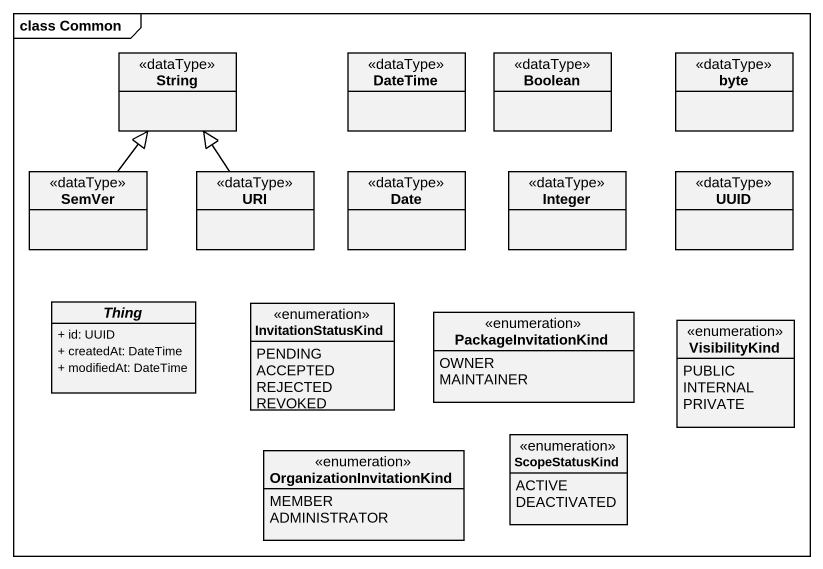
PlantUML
@startuml
mainframe class Common
hide circle
hide empty members
skinparam classAttributeIconSize 0
class String <<dataType>>
class DateTime <<dataType>>
class Boolean <<dataType>>
class byte <<dataType>>
class SemVer <<dataType>>
class URI <<dataType>>
class Date <<dataType>>
class Integer <<dataType>>
class UUID <<dataType>>
abstract class Thing {
  + id: UUID
  + createdAt: DateTime
  + modifiedAt: DateTime
}
enum InvitationStatusKind {
  PENDING
  ACCEPTED
  REJECTED
  REVOKED
}
enum PackageInvitationKind {
  OWNER
  MAINTAINER
}
enum VisibilityKind {
  PUBLIC
  INTERNAL
  PRIVATE
}
enum OrganizationInvitationKind {
  MEMBER
  ADMINISTRATOR
}
enum ScopeStatusKind {
  ACTIVE
  DEACTIVATED
}
SemVer -up-|> String
URI -up-|> String
@enduml
